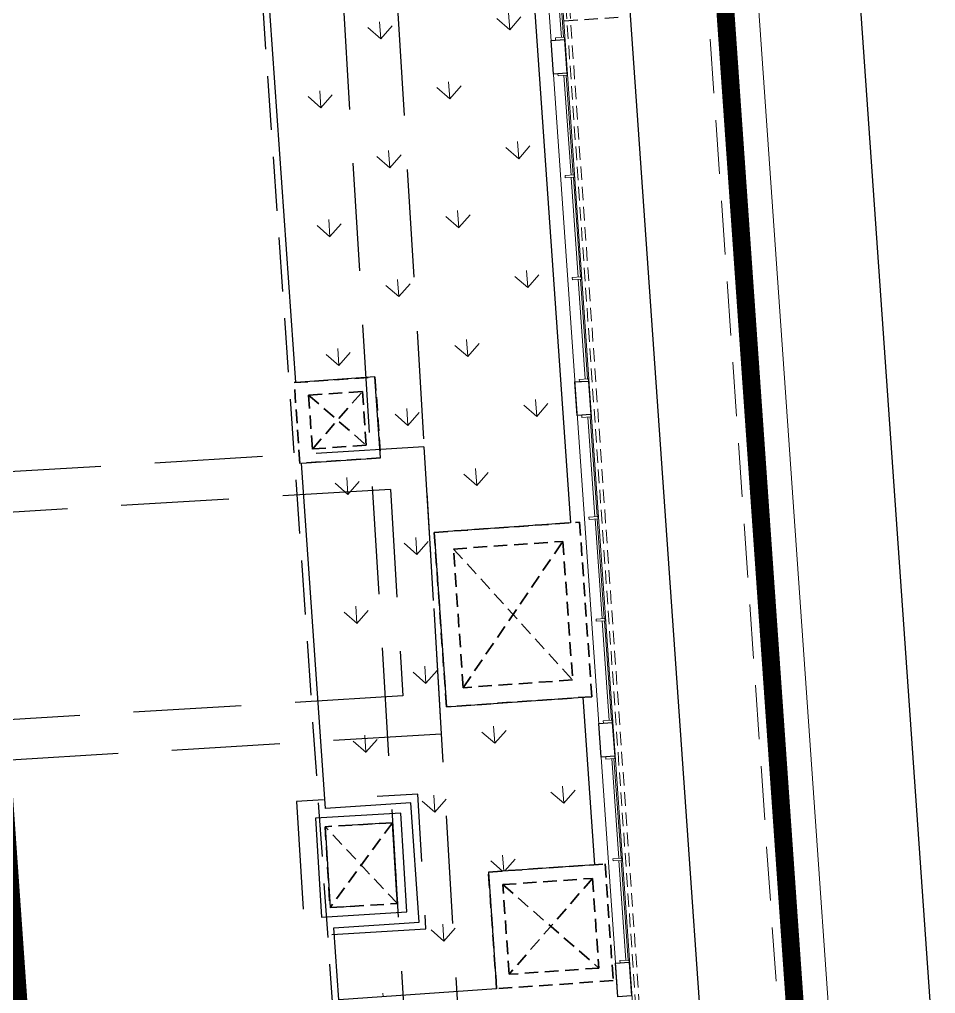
# Model space of a CAD drawing. Header units: millimetres. Extents: x 834681283 to 835686922, y 817551134 to 819407044.
# Drawn here: x 835524802 to 835534989, y 818153541 to 818164371 of the extents above; entities that cross this region are included whole.
import ezdxf
from ezdxf.xclip import XClip

# ---------------------------------------------------------------- set-up
doc = ezdxf.new("R2010")
doc.units = ezdxf.units.MM
doc.header["$LTSCALE"] = 1200
doc.header["$MEASUREMENT"] = 0
doc.header["$XCLIPFRAME"] = 0
for name, pattern in [('P01-MAAN-P-EVA$0$DGN Style 4', [76.563414, 38.257796, -19.128898, 0.047822, -19.128898]), ('P01-MAAN-P-EVA$0$HIDDENX2', [0.75, 0.5, -0.25]), ('P01-MAGP-EVA-GREENERY$0$DASHED', [0.75, 0.5, -0.25]), ('P01-MAGP-EVA-GREENERY$0$DASHEDX2', [1.5, 1, -0.5]), ('P01-MAGP-EVA-GREENERY$0$HIDDEN', [0.375, 0.25, -0.125]), ('P01-MAGP-EVA-GREENERY$0$HIDDEN2', [0.1875, 0.125, -0.0625]), ('P01-MAGP-EVA-GREENERY$0$HIDDENX2', [0.75, 0.5, -0.25]), ('P01-MAGP-P-RF$0$P01-MBDR-P-B1$0$FDA(cad v 2007)$0$HIDDENX2', [0.75, 0.5, -0.25])]:
    doc.linetypes.add(name, pattern=pattern)
doc.layers.get('Defpoints').update_dxf_attribs({"color": 15})
for name, color, linetype, lineweight in [('P01-MAAN-P-EVA$0$AR-DIM_AR_', 4, 'Continuous', 25), ('P01-MAAN-P-EVA$0$AR-SIMS_BL_', 1, 'P01-MAAN-P-EVA$0$DGN Style 4', 140), ('P01-MAGP-EVA-GREENERY$0$AR-HATCH_AR_', 8, 'Continuous', 13), ('P01-MAGP-EVA-GREENERY$0$AR-PLANT_AR_BS_MI_', 7, 'Continuous', 25), ('P01-MAGP-EVA-GREENERY$0$AR-STAIR_AR_BS_MI_', 7, 'Continuous', 18), ('P01-MAGP-EVA-GREENERY$0$AR-WA-STEEL_AR_BS_MI_', 3, 'Continuous', 0), ('P01-MAGP-EVA-GREENERY$0$DR-FLD', 8, 'Continuous', 25), ('P01-MAGP-EVA-GREENERY$0$DR-PIT', 8, 'P01-MAGP-EVA-GREENERY$0$HIDDEN2', 35), ('P01-MAGP-EVA-GREENERY$0$LI-FIT', 8, 'Continuous', 25), ('P01-MAGP-EVA-GREENERY$0$RLP340', 8, 'P01-MAGP-EVA-GREENERY$0$HIDDEN2', 5), ('P01-MAGP-P-RF$0$AR-PLANT_AR_BS_MI_', 4, 'Continuous', 25), ('P01-MAGP-P-RF$0$AR-ROOF_AR_BS_MI_', 3, 'Continuous', 18)]:
    doc.layers.add(name, color=color, linetype=linetype, lineweight=lineweight)
for name, color, linetype in [('P01-MAAN-P-EVA$0$HATCH', 9, 'Continuous'), ('P01-MAGP-EVA-GREENERY$0$0L_UTIL_MANHOLE COVER', 8, 'Continuous'), ('P01-MAGP-EVA-GREENERY$0$AR-FS-AR-EVA', 8, 'Continuous'), ('P01-MAGP-EVA-GREENERY$0$AR-LANDS_AR_MI_', 9, 'Continuous'), ('P01-MAGP-EVA-GREENERY$0$BOX-CULVERT', 8, 'P01-MAGP-EVA-GREENERY$0$DASHED'), ('P01-MAGP-EVA-GREENERY$0$SURFACE CHANNEL', 8, 'Continuous')]:
    doc.layers.add(name, color=color, linetype=linetype)
doc.layers.get('P01-MAGP-EVA-GREENERY$0$BOX-CULVERT').off()

# ---------------------------------------------------------------- blocks, each defined once
blk = doc.blocks.new('P01-MAAN-P-EVA')
at = {"layer": 'P01-MAAN-P-EVA$0$HATCH', "ltscale": 0.1}
h = blk.add_hatch(dxfattribs=at)
h.set_pattern_fill('_USER', color=240, scale=1000, angle=45, pattern_type=0)
h.set_pattern_definition([(45, (305980.4, 20741.3), (-707.1067812, 707.1067812), [])])
edge = h.paths.add_edge_path()
edge.add_arc((835502969.3, 818186018.3), 4500, 18.1416, 95.30201, ccw=False)
edge.add_line((835507245.6, 818187419.4), (835513826.1, 818167335.8))
edge.add_line((835513826.1, 818167335.8), (835519853.5, 818081117.4))
edge.add_line((835519853.5, 818081117.4), (835555459.1, 818083606.6))
edge.add_line((835555459.1, 818083606.6), (835554354.4, 818076435.4))
edge.add_line((835554354.4, 818076435.4), (835558875.4, 818029487.4))
edge.add_line((835558875.4, 818029487.4), (835556388.4, 818026956.4))
edge.add_line((835556388.4, 818026956.4), (835549241.4, 818025790.4))
edge.add_line((835549241.4, 818025790.4), (835542188.5, 818025211.5))
edge.add_line((835542188.5, 818025211.5), (835547193.3, 818041026.5))
edge.add_line((835547193.3, 818041026.5), (835547200.6, 818060157.3))
edge.add_line((835547200.6, 818060157.3), (835535036.1, 818059317.4))
edge.add_line((835535036.1, 818059317.4), (835534275.3, 818070335.1))
edge.add_line((835534275.3, 818070335.1), (835535439, 818078697.5))
edge.add_line((835535439, 818078697.5), (835516606.1, 818077380.9))
edge.add_line((835516606.1, 818077380.9), (835515458.7, 818093794.4))
edge.add_line((835515458.7, 818093794.4), (835500714.4, 818090319.3))
edge.add_line((835500714.4, 818090319.3), (835485194.4, 818159526.3))
edge.add_line((835485194.4, 818159526.3), (835497824.4, 818169113.3))
edge.add_line((835497824.4, 818169113.3), (835508718.9, 818171681.2))
edge.add_line((835508718.9, 818171681.2), (835502553.5, 818190499))
at = {"layer": 'P01-MAAN-P-EVA$0$AR-DIM_AR_'}
blk.add_lwpolyline([(835628458.4, 818194086.4), (835544893.6, 818188244.5, 0.4142136), (835533416.4, 818175041.9), (835537701.9, 818113741.5)], format="xyb", dxfattribs=at)
at = {"layer": 'P01-MAAN-P-EVA$0$AR-SIMS_BL_', "linetype": 'P01-MAAN-P-EVA$0$HIDDENX2'}
blk.add_lwpolyline([(835628339.8, 818195782.3, 200, 200, 0), (835627293.7, 818210745.8, 200, 200, 0), (835512324.3, 818202708.3, 200, 200, 0), (835518637, 818112408.8, 200, 200, 0), (835527615.1, 818113036.4, 200, 200, 0), (835522348.5, 818188372.5, 200, 200, 0), (835628339.8, 818195782.3, 0, 0, 0)], format="xyseb", close=True, dxfattribs=at)
at = {"layer": 'P01-MAAN-P-EVA$0$AR-SIMS_BL_', "linetype": 'P01-MAAN-P-EVA$0$HIDDENX2', "const_width": 200}
blk.add_lwpolyline([(835628353.8, 818195582.8), (835544789, 818189740.8, 0.4142136), (835531920, 818174937.3), (835536205.5, 818113636.9)], format="xyb", dxfattribs=at)
blk = doc.blocks.new('12027_SITE')
at = {"layer": 'Defpoints'}
blk.add_lwpolyline([(835304.58267, 818174.66028), (835238.73467, 818170.05694, 0.41421356), (835224.88222, 818154.12209), (835228.06927, 818108.53336, 0.41421356), (835244.00411, 818094.6809), (835289.06814, 818097.83127, 0.3152987), (835307.72761, 818112.94085), (835319.97543, 818155.65111, 0.52056715), (835304.58267, 818174.66028)], format="xyb", close=True, dxfattribs=at)
blk = doc.blocks.new('P01-MAGP-P-RF')
at = {"layer": 'P01-MAGP-P-RF$0$AR-PLANT_AR_BS_MI_', "lineweight": 13}
blk.add_lwpolyline([(835319975, 818155651, 0.520567), (835304583, 818174660), (835238735, 818170057, 0.414214), (835224882, 818154122), (835228069, 818108533, 0.414214), (835244004, 818094681), (835289068, 818097831, 0.315299), (835307728, 818112941)], format="xyb", close=True, dxfattribs=at)
at = {"layer": 'P01-MAGP-P-RF$0$AR-ROOF_AR_BS_MI_', "linetype": 'P01-MAGP-P-RF$0$P01-MBDR-P-B1$0$FDA(cad v 2007)$0$HIDDENX2'}
blk.add_lwpolyline([(835319139, 818155891, 0.520567), (835304643, 818173792), (835238795, 818169189, 0.414214), (835225750, 818154183), (835228937, 818108594, 0.414214), (835243943, 818095549), (835289007, 818098699, 0.315299), (835306891, 818113181)], format="xyb", close=True, dxfattribs=at)
at = {"layer": 'P01-MAGP-P-RF$0$AR-ROOF_AR_BS_MI_'}
blk.add_lwpolyline([(835318601, 818156045, 0.520567), (835304682, 818173234), (835238834, 818168630, 0.414214), (835226309, 818154222), (835229496, 818108633, 0.414214), (835243904, 818096107), (835288968, 818099258, 0.315299), (835306353, 818113335)], format="xyb", close=True, dxfattribs=at)
blk = doc.blocks.new('P01-MAGP-EVA-GREENERY$0$BOX-CULVERT LINE')
at = {"layer": 'Defpoints', "linetype": 'P01-MAGP-EVA-GREENERY$0$DASHEDX2'}
for p, q in [((835218644, 818206715), (835228331, 818045448)), ((835219249, 818206645), (835228930, 818045484)), ((835223320, 818138877), (835217930, 818138553)), ((835223320, 818138877), (835223512, 818135683)), ((835222948, 818138404), (835218156, 818138116)), ((835222948, 818138404), (835223085, 818136108)), ((835223085, 818136108), (835218294, 818135820)), ((835223512, 818135683), (835218121, 818135359))]:
    blk.add_line(p, q, dxfattribs=at)
at = {"layer": 'Defpoints', "linetype": 'P01-MAGP-EVA-GREENERY$0$DASHEDX2', "flags": 128}
for points in [[(835221904, 818134935), (835221994, 818133438), (835223341, 818133519), (835223251, 818135016), (835221904, 818134935)], [(835222221, 818134654), (835222275, 818133755), (835223024, 818133800), (835222970, 818134699), (835222221, 818134654)]]:
    blk.add_lwpolyline(points, dxfattribs=at)
blk = doc.blocks.new('P01-MAGP-EVA-GREENERY')
at = {"layer": 'P01-MAGP-EVA-GREENERY$0$AR-HATCH_AR_'}
h = blk.add_hatch(dxfattribs=at)
h.set_pattern_fill('GRASS', color=256, scale=40, style=0)
h.set_pattern_definition([(93.999, (835221353.2, 818132578.7), (-766.772, 666.57), [190.5, -1246.34]), (48.999, (835221353.2, 818132578.7), (-766.77, 666.57), [190.5, -825.5]), (138.999, (835221353.2, 818132578.7), (-666.57, -766.77), [190.5, -825.5])])
h.paths.add_polyline_path([(835221390, 818146796), (835221504, 818145165), (835222243, 818145216), (835222295, 818144468), (835221556, 818144416), (835221893, 818139593), (835222775, 818139655), (835222838, 818138757), (835221956, 818138695), (835222224, 818134855), (835223172, 818134921), (835223265, 818133594), (835222317, 818133528), (835222373, 818132730), (835224128, 818132853), (835224037, 818134150), (835225215, 818134232), (835225085, 818136093), (835223570, 818135987), (835223434, 818137927), (835224949, 818138033), (835224322, 818147001)])
h.paths.add_polyline_path([(835223199, 818144523), (835223252, 818143775), (835222504, 818143722), (835222451, 818144470)], flags=16)
at = {"layer": 'Defpoints', "linetype": 'P01-MAGP-EVA-GREENERY$0$HIDDEN'}
blk.add_line((835225755, 818154183), (835229315, 818103265), dxfattribs=at)
at = {"layer": 'P01-MAGP-EVA-GREENERY$0$0L_UTIL_MANHOLE COVER'}
blk.add_lwpolyline([(835223064, 818134805), (835222115, 818134748), (835222181, 818133650), (835223130, 818133707)], close=True, dxfattribs=at)
at = {"layer": 'P01-MAGP-EVA-GREENERY$0$AR-FS-AR-EVA', "linetype": 'P01-MAGP-EVA-GREENERY$0$HIDDENX2'}
blk.add_lwpolyline([(835220764, 818154672), (835224714, 818098168)], dxfattribs=at)
at = {"layer": 'P01-MAGP-EVA-GREENERY$0$AR-LANDS_AR_MI_'}
blk.add_lwpolyline([(835221956, 818138695), (835222838, 818138757), (835222775, 818139655), (835221893, 818139593), (835221556, 818144416), (835222295, 818144468), (835222243, 818145216), (835221504, 818145165), (835221390, 818146796), (835224322, 818147001), (835224949, 818138033), (835223434, 818137927), (835223570, 818135987), (835225085, 818136093), (835225215, 818134232), (835224037, 818134150), (835224128, 818132853), (835222373, 818132730), (835222317, 818133528), (835223265, 818133594), (835223172, 818134921), (835222224, 818134855), (835221956, 818138695)], dxfattribs=at)
at = {"layer": 'P01-MAGP-EVA-GREENERY$0$AR-PLANT_AR_BS_MI_', "linetype": 'P01-MAGP-EVA-GREENERY$0$HIDDEN2'}
blk.add_line((835225479, 818143653), (835224880, 818143611), dxfattribs=at)
at = {"layer": 'P01-MAGP-EVA-GREENERY$0$AR-STAIR_AR_BS_MI_'}
for p, q in [((835225012, 818154131), (835226750, 818129267)), ((835225642, 818132643), (835224615, 818147337)), ((835225469, 818132878), (835224470, 818147170)), ((835224848, 818143430), (835224770, 818144538)), ((835224873, 818143432), (835224795, 818144540)), ((835224955, 818141898), (835224877, 818143007)), ((835224980, 818141900), (835224902, 818143008)), ((835225034, 818140766), (835224957, 818141874)), ((835225059, 818140767), (835224982, 818141875)), ((835225113, 818139633), (835225036, 818140741)), ((835225138, 818139634), (835225061, 818140742)), ((835225220, 818138101), (835225143, 818139209)), ((835225245, 818138102), (835225168, 818139210)), ((835225300, 818136968), (835225222, 818138076)), ((835225325, 818136969), (835225247, 818138077)), ((835225379, 818135835), (835225301, 818136943)), ((835225404, 818135836), (835225326, 818136944)), ((835225486, 818134303), (835225408, 818135411)), ((835225511, 818134304), (835225433, 818135412)), ((835225565, 818133170), (835225488, 818134278)), ((835225590, 818133171), (835225513, 818134279))]:
    blk.add_line(p, q, dxfattribs=at)
at = {"layer": 'P01-MAGP-EVA-GREENERY$0$AR-WA-STEEL_AR_BS_MI_', "color": 7}
for points in [[(835224782, 818143426), (835224784, 818143401), (835224883, 818143408), (835224882, 818143433)], [(835224810, 818143027), (835224812, 818143002), (835224911, 818143009), (835224910, 818143034)], [(835224889, 818141894), (835224891, 818141869), (835224991, 818141876), (835224989, 818141901)], [(835224968, 818140761), (835224970, 818140736), (835225070, 818140743), (835225068, 818140768)], [(835225047, 818139628), (835225049, 818139603), (835225149, 818139610), (835225147, 818139635)], [(835225075, 818139229), (835225077, 818139204), (835225177, 818139211), (835225175, 818139236)], [(835225155, 818138096), (835225156, 818138071), (835225256, 818138078), (835225254, 818138103)], [(835225234, 818136963), (835225235, 818136938), (835225335, 818136945), (835225333, 818136970)], [(835225313, 818135830), (835225315, 818135805), (835225414, 818135812), (835225413, 818135837)], [(835225341, 818135431), (835225343, 818135406), (835225442, 818135413), (835225441, 818135438)], [(835225420, 818134298), (835225422, 818134273), (835225522, 818134280), (835225520, 818134305)], [(835225499, 818133165), (835225501, 818133140), (835225601, 818133147), (835225599, 818133172)]]:
    blk.add_lwpolyline(points, close=True, dxfattribs=at)
at = {"layer": 'P01-MAGP-EVA-GREENERY$0$DR-FLD'}
blk.add_lwpolyline([(835225660, 818154176), (835228847, 818108588, 0.288152), (835237730, 818096428)], format="xyb", dxfattribs=at)
at = {"layer": 'P01-MAGP-EVA-GREENERY$0$DR-PIT'}
for p, q in [((835222079, 818138854), (835222636, 818139494)), ((835222037, 818139453), (835222678, 818138896)), ((835223648, 818137742), (835224973, 818136286)), ((835223756, 818136200), (835224865, 818137827)), ((835223024, 818133800), (835222221, 818134654)), ((835222970, 818134699), (835222275, 818133755)), ((835225195, 818134080), (835224267, 818133013)), ((835224197, 818134010), (835225264, 818133083))]:
    blk.add_line(p, q, dxfattribs=at)
for points in [[(835221877, 818139592), (835222775, 818139655), (835222838, 818138757), (835221940, 818138694)], [(835222037, 818139453), (835222636, 818139494), (835222678, 818138896), (835222079, 818138854)], [(835223434, 818137927), (835225051, 818138040), (835225186, 818136100), (835223570, 818135987)], [(835223648, 818137742), (835224865, 818137827), (835224973, 818136286), (835223756, 818136200)], [(835222970, 818134699), (835222221, 818134654), (835222275, 818133755), (835223024, 818133800)], [(835224037, 818134150), (835225334, 818134240), (835225424, 818132943), (835224128, 818132853)], [(835224197, 818134010), (835225195, 818134080), (835225264, 818133083), (835224267, 818133013)]]:
    blk.add_lwpolyline(points, close=True, dxfattribs=at)
at = {"layer": 'P01-MAGP-EVA-GREENERY$0$LI-FIT'}
for points in [[(835224883, 818143408), (835224910, 818143034), (835224760, 818143023), (835224734, 818143397)], [(835225149, 818139610), (835225175, 818139236), (835225025, 818139225), (835224999, 818139600)], [(835225414, 818135812), (835225441, 818135438), (835225291, 818135428), (835225265, 818135802)], [(835225601, 818133147), (835225627, 818132773), (835225477, 818132763), (835225451, 818133137)]]:
    blk.add_lwpolyline(points, close=True, dxfattribs=at)
at = {"layer": 'P01-MAGP-EVA-GREENERY$0$RLP340'}
for p, q in [((835225677, 818132640), (835224649, 818147344)), ((835225717, 818132643), (835224689, 818147347))]:
    blk.add_line(p, q, dxfattribs=at)
at = {"layer": 'P01-MAGP-EVA-GREENERY$0$SURFACE CHANNEL', "linetype": 'P01-MAGP-EVA-GREENERY$0$HIDDEN'}
for points in [[(835227298, 818161457, 0.135042), (835225835, 818154189), (835229022, 818108600, 0.414214), (835243938, 818095634, 0.414214)], [(835243910, 818096033, -0.414214), (835229421, 818108628), (835226234, 818154217, -0.135042), (835227655, 818161276, -0.135042)]]:
    blk.add_lwpolyline(points, format="xyb", dxfattribs=at)
at = {"layer": 'P01-MAGP-EVA-GREENERY$0$BOX-CULVERT', "rotation": 359.9999999999997}
blk.add_blockref('P01-MAGP-EVA-GREENERY$0$BOX-CULVERT LINE', (0, 0), dxfattribs=at)

msp = doc.modelspace()

# ---------------------------------------------------------------- block references
ref = msp.add_blockref('12027_SITE', (305980.4, 20741.3), dxfattribs=dict(xscale=1000, yscale=1000, zscale=1000))
XClip(ref).set_block_clipping_path([(835171.4179906907, 818003.0079180738), (835380.9419443216, 818241.1415228392)])
ref = msp.add_blockref('P01-MAGP-EVA-GREENERY', (305980.4, 20741.3))
XClip(ref).set_block_clipping_path([(835304579.1843739748, 818174710.1626656055), (835305796.1658229828, 818174873.3149367571), (835307662.0338196754, 818174689.8070785999), (835310520.3633885384, 818174065.1796945333), (835313081.8681743145, 818173026.5659970045), (835315581.7919986248, 818171259.1109881401), (835317651.2761323452, 818169000.3924677372), (835319046.8494220972, 818167007.0337247849), (835320133.4085228443, 818164236.8954862356), (835320669.2049217224, 818161588.3395450115), (835320843.1778568029, 818158211.3686239719), (835320023.4914252758, 818155637.3225638866), (835307775.6753731966, 818112927.0695824623), (835307486.5656324625, 818111403.7745717764), (835306472.3023188114, 818108849.5676202774), (835303557.4701333046, 818104111.4948183298), (835299124.0129835606, 818101088.6384549141), (835297415.7114913464, 818099718.8653644323), (835294427.9237889051, 818098869.5449544191), (835299696.7221286297, 818083540.2194343805), (835299696.7221286297, 818003007.9180737734), (835381567.6709537506, 818003007.9180737734), (835381567.6709537506, 818241141.5228391886), (835171417.9906907082, 818241141.5228391886), (835171417.9906907082, 818003007.9180737734), (835299646.7221286297, 818003007.9180737734), (835299646.7221286297, 818083531.8665624857), (835294380.619469285, 818098853.34912467), (835289071.624658823, 818097781.3911836147), (835244007.6001352072, 818094631.0239012241), (835243402.3726704121, 818094599.0591453314), (835242636.0318140984, 818094583.6296563148), (835241827.5000405312, 818094619.5304664373), (835240278.7908782959, 818094803.1013474464), (835238615.9808831215, 818095198.6516088247), (835236837.1062445641, 818095894.4355551004), (835235914.8181660175, 818096333.9795084), (835235308.0351868868, 818096662.1879467964), (835233986.3356232643, 818097536.8864938021), (835232722.9095510244, 818098548.7006295919), (835231238.5995907784, 818100145.3524557352), (835230243.8710234165, 818101523.0034087896), (835229459.3735334873, 818102997.1350084543), (835228749.5628561974, 818104567.9919320345), (835228038.0088664293, 818107442.8705242872), (835228019.3892208338, 818108529.8695997), (835224832.3401603699, 818154118.6039062738), (835224786.1936964989, 818154547.7584284544), (835224773.2807815075, 818155026.8918851614), (835224783.5408297777, 818155896.203827858), (835224816.960060358, 818156261.0471076965), (835224880.3945835829, 818156930.3651428223), (835224980.8038678169, 818157693.5020338297), (835225188.099565506, 818158657.4187650681), (835225368.2602261305, 818159369.9037799835), (835225838.1759520769, 818160711.976451993), (835226139.2108690739, 818161405.4137219191), (835226545.7954304218, 818162235.3437660933), (835227243.4511545897, 818163421.3939791918), (835227831.7674248219, 818164241.3849411011), (835228201.1016024351, 818164708.4587804079), (835228901.1138991117, 818165512.9794739485), (835229693.7146910429, 818166280.4427016973), (835231339.2155919075, 818167719.4297661781), (835233198.9440969229, 818168772.0604982376), (835234724.5905447006, 818169505.6878428459), (835236291.5872612, 818169941.2428172827), (835238731.1858590841, 818170106.8148210049)])
msp.add_blockref('P01-MAGP-P-RF', (305980.4, 20741.3))

# ---------------------------------------------------------------- next in the draw order: block references
msp.add_blockref('P01-MAAN-P-EVA', (0, 0))

doc.saveas('drawing.dxf')
